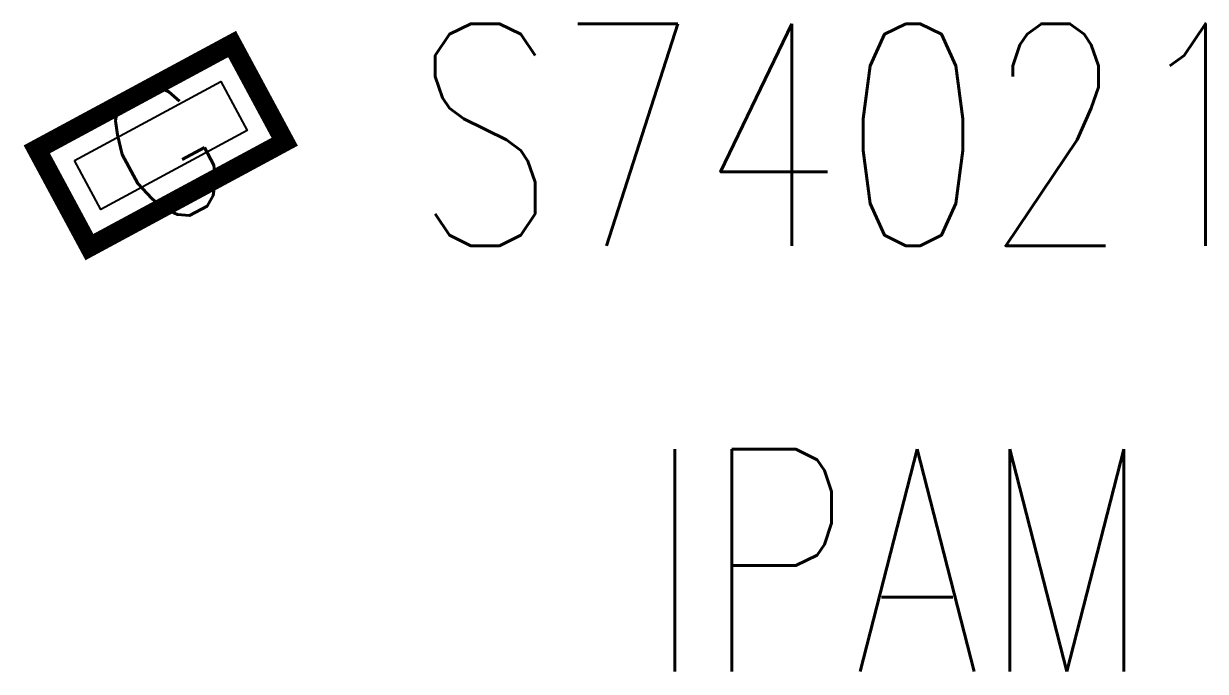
# Model space of a CAD drawing. Header units: millimetres. Extents: x 146992 to 147998, y 142998 to 144013.
# Drawn here: x 147518.67 to 147539.98, y 143678.38 to 143690.05 of the extents above; entities that cross this region are included whole.
import ezdxf
from ezdxf.enums import TextEntityAlignment as Align

# ---------------------------------------------------------------- set-up
doc = ezdxf.new("R2010")
doc.units = ezdxf.units.MM
doc.layers.add('G_210', color=7, linetype='CONTINUOUS')
doc.styles.get("Standard").update_dxf_attribs({"font": 'romans.shx', "width": 0.85})

# ---------------------------------------------------------------- blocks, each defined once
blk = doc.blocks.new('*U2')
at = {"layer": 'G_210', "color": 0, "linetype": 'Continuous', "const_width": 0.35, "flags": 128}
blk.add_lwpolyline([(4, 2), (4, 0), (0, 0), (0, 2)], close=True, dxfattribs=at)
at = {"layer": 'G_210', "color": 0, "linetype": 'Continuous'}
blk.add_lwpolyline([(0.5, 1.5), (3.5, 1.5), (3.5, 0.5), (0.5, 0.5)], close=True, dxfattribs=at)
at = {"layer": 'G_210', "insert": (1.995, 0.89), "char_height": 2.494, "width": 3.9908, "attachment_point": 5}
blk.add_mtext('G', dxfattribs=at)
at = {"layer": 'G_210', "color": 0, "linetype": 'Continuous', "width": 0.75}
for tag, height, p in [('NUM', 4, (2, 16)), ('NOM', 4, (2, 11)), ('BCL', 3, (2, 7))]:
    blk.add_attdef(tag, text='', height=height, dxfattribs=at).set_placement(p, align=Align.MIDDLE)
at = {"layer": 'G_210', "color": 0, "linetype": 'Continuous', "width": 0.75, "flags": 3}
for tag, p in [('DEF_LEG', (2.139, -3.111)), ('DEF_COUP', (2.139, -5.611)), ('DEF_TYPE', (2.139, -8.111))]:
    blk.add_attdef(tag, text='', height=1.2, dxfattribs=at).set_placement(p, align=Align.MIDDLE)

msp = doc.modelspace()

# ---------------------------------------------------------------- block references
at = {"layer": 'G_210'}
ref = msp.add_blockref('*U2', (147519.857, 143686.021), dxfattribs=dict(at, rotation=28.31879426608733))
ref.add_attrib('NUM', 'S74021', dxfattribs={"color": 0, "linetype": 'Continuous', "height": 4, "width": 0.75}).set_placement((147533.422, 143688.046), align=Align.MIDDLE)
ref.add_attrib('NOM', 'IPAM', dxfattribs={"color": 0, "linetype": 'Continuous', "height": 4, "width": 0.75}).set_placement((147534.46, 143680.378), align=Align.MIDDLE)

doc.saveas('drawing.dxf')
